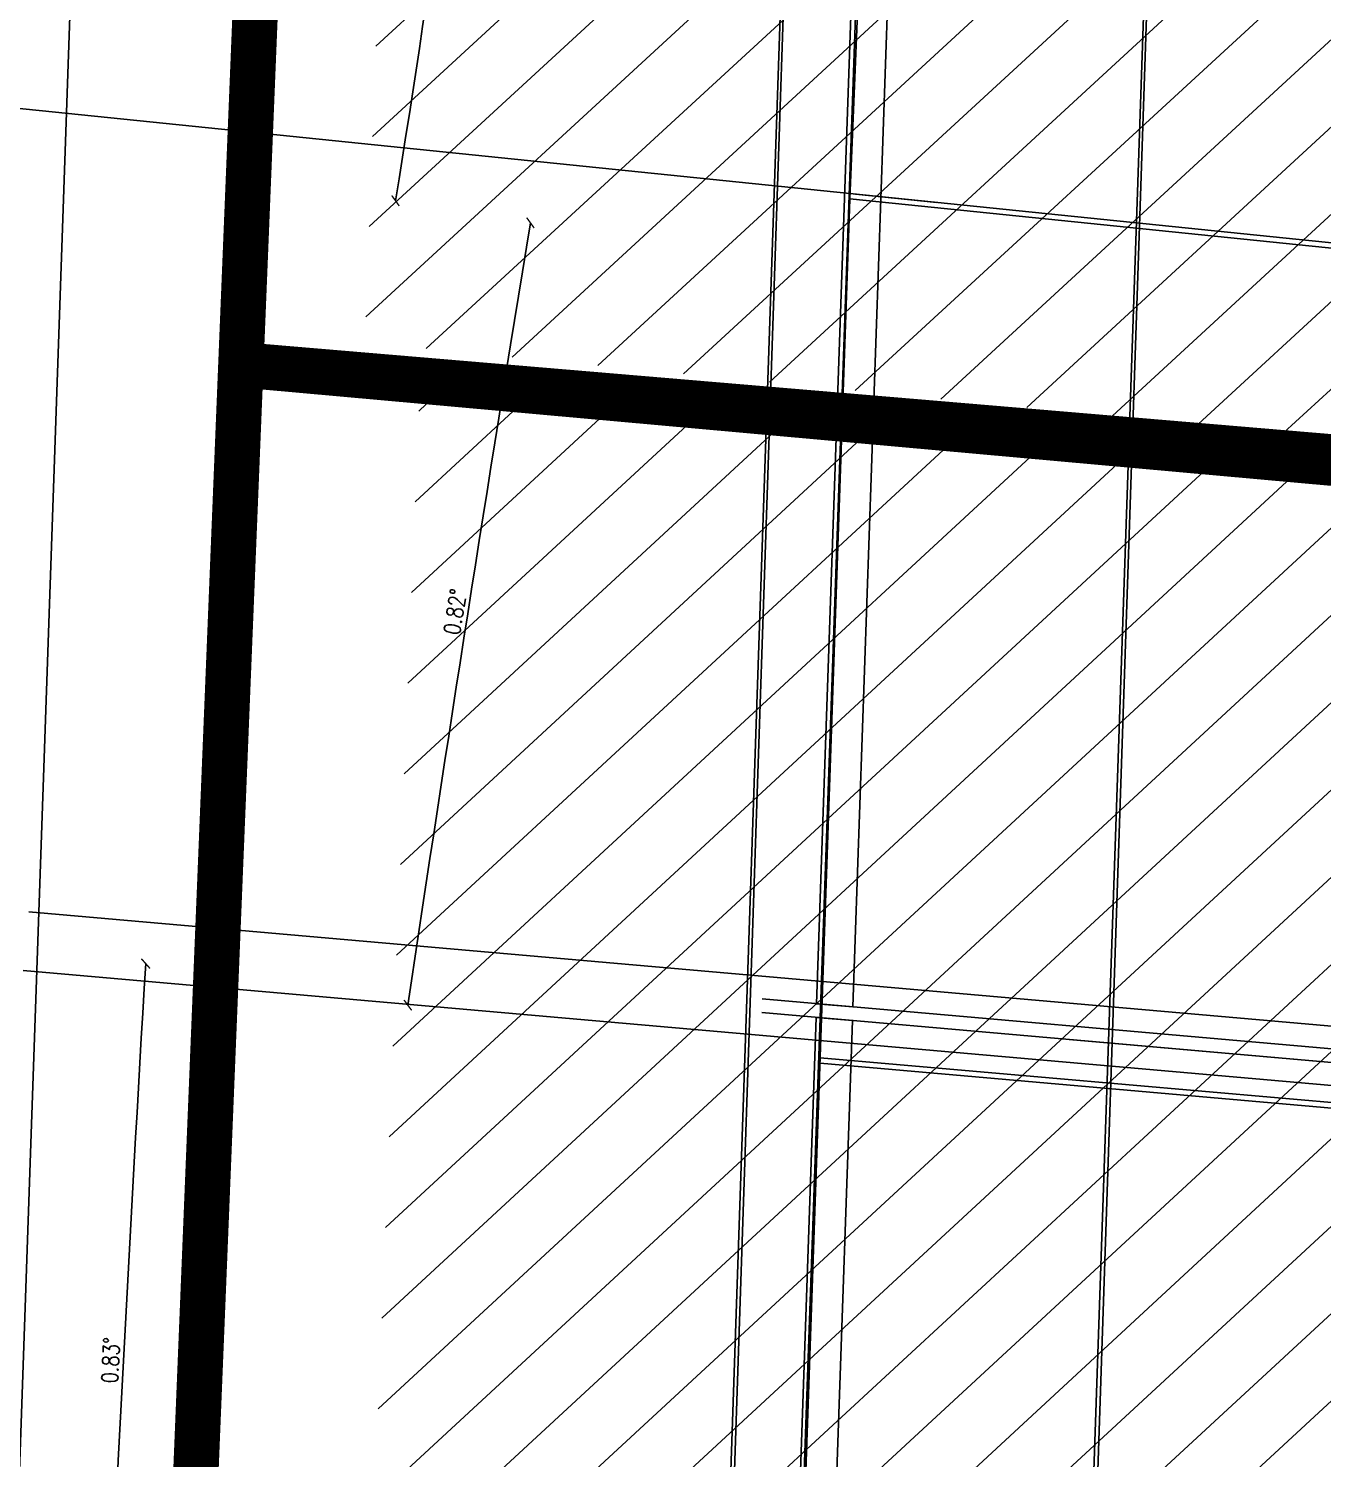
# Model space of a CAD drawing. Extents: x -678889171 to 586587, y -792238163 to 335485.
# Drawn here: x -678799404 to -678785148, y -791996453 to -791980698 of the extents above; entities that cross this region are included whole.
import ezdxf
from ezdxf.enums import TextEntityAlignment as Align

# ---------------------------------------------------------------- set-up
doc = ezdxf.new("R2010")
doc.units = 0
doc.header["$MEASUREMENT"] = 0
doc.layers.get('0').update_dxf_attribs({"color": 8})
for name, color, linetype in [('A-FLOR-PATT', 252, 'Continuous'), ('A-SITE-PATT', 252, 'Continuous'), ('A-WALL', 252, 'Continuous')]:
    doc.layers.add(name, color=color, linetype=linetype)
for name, color, linetype, lineweight in [('BASEMENT3 LAYOUT$0$A-TABL-TEXT', 252, 'Continuous', 30), ('BASEMENT3 LAYOUT$0$HATCH2', 252, 'Continuous', 15), ('BASEMENT3 LAYOUT$0$HATCH7', 252, 'Continuous', 15)]:
    doc.layers.add(name, color=color, linetype=linetype, lineweight=lineweight)
doc.styles.add('Ground floor Towers$0$$Bas01-Rname$0$EN-SC', font='swissc.ttf')
doc.styles.add('Ground floor Towers$0$$Bas01-Rname$0$EN-SCL', font='swisscl.ttf')
doc.styles.add('Ground floor Towers$0$04-Ground Floor$0$V2-lower ground$0$LEVEL  FOR LICENSE LOWER GR$0$$LG- LEVEL$0$AR-SR', font='sarb.shx')
doc.styles.add('XR-Axis$0$MOD-E-TEXT', font='romans.shx', dxfattribs={"width": 0.8, "height": 1.8})

# ---------------------------------------------------------------- blocks, each defined once
blk = doc.blocks.new('A$C61C61320')
at = {"layer": 'BASEMENT3 LAYOUT$0$HATCH2'}
h = blk.add_hatch(dxfattribs=at)
h.set_pattern_fill('JIS_WOOD', color=256, scale=1000, style=0)
h.set_pattern_definition([(45, (-845211.5632561638, -471074.8112416068), (-499.9999991609842, 499.9999991609843), [])])
edge = h.paths.add_edge_path()
edge.add_line((-87728.88771757309, -14436.92520058164), (11085.99286301623, -14077.61977391216))
edge.add_line((11085.9928630162, -14077.61977391216), (11086.00013759563, -61296.12011963065))
edge.add_line((11086.00013759569, -61296.12011963065), (-23868.16462742418, -60220.57708285929))
edge.add_line((-23868.16462742421, -60220.57708285929), (-23388.15647815715, -47455.2645226442))
edge.add_arc((-38984.06513334403, -44366.02445463254), 15898.9235792472, 348.7958745272753, 525.9866040010601)
edge.add_line((-54409.82303213701, -40516.12001080933), (-55179.78612954497, -49076.3717473704))
edge.add_line((-55179.78612954495, -49076.3717473704), (-87616.00626249687, -47227.09333388295))
edge.add_line((-87616.00626249681, -47227.09333388295), (-87728.88771757303, -14436.92520058164))
at = {"layer": 'BASEMENT3 LAYOUT$0$HATCH7'}
h = blk.add_hatch(dxfattribs=at)
h.set_pattern_fill('JIS_WOOD', color=256, scale=1000, style=0)
h.set_pattern_definition([(45, (-95575.72641586163, -175160.5677797335), (-499.9999991609842, 499.9999991609843), [])])
edge = h.paths.add_edge_path()
edge.add_line((-93671.42387769371, -154054.9431899884), (-93352.28011348587, -174711.9075518902))
edge.add_line((-93352.28011348587, -174711.9075518902), (-49398.28305342048, -174321.9428492732))
edge.add_arc((-49194.7644366367, -173977.2776182104), 400.2673467584944, 239.4389137010584, 436.7722825904112)
edge.add_line((-49103.17453308101, -173587.6300358392), (-49353.17453308101, -169321.0603725039))
edge.add_arc((765187.6152318742, -69570.4512780355), 820625.9088071947, 178.5717505264322, 186.9818142228341, ccw=False)
edge.add_line((-55183.34322072996, -49116.28952082794), (-86992.42594180122, -47875.38068783496))
edge.add_line((-86992.42594180116, -47875.38068783496), (-86999.8191618316, -136404.81269691))
edge.add_line((-86999.81916183163, -136404.81269691), (-87007.19406194473, -152784.6622732603))
edge.add_line((-87007.19406194473, -152784.6622732603), (-93671.42387769371, -154054.9431899884))
at = {"layer": 'BASEMENT3 LAYOUT$0$A-TABL-TEXT', "const_width": 500}
blk.add_lwpolyline([(-88972.05171104963, 22775.97554144054), (13087.40149203665, 22211.71815820993), (12977.94017466274, -133203.5437077869), (15397.77637988678, -244279.008176838), (7656.957292334409, -250604.5168011433), (-62676.49176812707, -239864.7054035134), (-80695.52998699364, -235653.5139011407), (-118847.6494075342, -234162.0357504327), (-129624.8318891085, -222084.4801378573), (-129624.8318891085, -153058.7582305309), (-104567.4960696057, -152628.6520064768), (-88972.05156734609, -151257.049707202)], close=True, dxfattribs=at)
blk.add_lwpolyline([(-93352.28011348587, -174516.9252005816), (-47927.38834524783, -174323.9099120742, -0.04910831258971037), (-55178.17453308101, -49001.92520058164), (-88972.05165299936, -47526.12244615683)], format="xyb", dxfattribs=at)
blk.add_lwpolyline([(-88972.05165299936, -47526.12244615683), (-56400.42352081719, -49133.16288274137), (-55178.17453308101, -49001.92520058164)], dxfattribs=at)
blk = doc.blocks.new('2')
at = {"layer": 'BASEMENT3 LAYOUT$0$A-TABL-TEXT', "const_width": 500}
blk.add_lwpolyline([(28948.80459054373, 254973.3362460719), (131008.25779363, 254409.0788628413), (130898.7964762561, 98993.81699684449), (133318.6326814801, -12081.64747220662), (125577.8135939278, -18407.15609651199), (55244.36453346629, -7667.34469888208), (37225.32631459972, -3456.153196509345), (-926.7931059408002, -1964.675045801327), (-11703.97558751516, 10112.88056677405), (-11703.97558751516, 79138.60247410042), (13353.36023198767, 79568.70869815454), (28948.80473424727, 80940.3109974293)], close=True, dxfattribs=at)
blk.add_lwpolyline([(24568.57618810749, 57680.4355040497), (69993.46795634553, 57873.45079255712, -0.04910831258971037), (62742.68176851235, 183195.4355040497), (28948.804648594, 184671.2382584745)], format="xyb", dxfattribs=at)
blk.add_lwpolyline([(28948.804648594, 184671.2382584745), (61520.43278077617, 183064.19782189), (62742.68176851235, 183195.4355040497)], dxfattribs=at)
blk = doc.blocks.new('XR-Axis$0$_ArchTick')
at = {"const_width": 0.15}
blk.add_lwpolyline([(-0.5, -0.5), (0.5, 0.5)], dxfattribs=at)
blk = doc.blocks.new('GR')
at = {"layer": 'A-FLOR-PATT'}
for p, q in [((-3505.522215138539, 256370.3123962845), (-2481.692313763895, 84127.40131058797)), ((5518.166476646962, 84174.95330901134), (4285.73937771246, 256354.3693902435)), ((5411.207674454898, 84113.37185683055), (4287.263117527589, 256355.6587855571)), ((9437.223438388435, 80139.55793711904), (8303.774919828837, 253838.3082441636)), ((9546.729276875696, 80198.828844029), (8303.855086190513, 253837.7829043713)), ((5420.802595191664, 210516.5467058235), (6007.774562881619, 102748.400200604)), ((5479.003218001628, 210504.2135238753), (5474.790704811836, 201931.3283018182)), ((5470.972330970049, 193056.7404721431), (5370.23458466091, 210004.2457749393)), ((5871.091259442095, 193037.9214803015), (5770.247037609326, 210003.3395771358)), ((-9155, 202890), (42282.05624129201, 199732.6784210786)), ((5534.818438797403, 201987.7549908765), (6434.791390095867, 201932.4870613664)), ((5474.790704811836, 201931.3283018182), (12705.49103744767, 201487.2862495365)), ((5478.214131996414, 201931.1180669083), (6062.894859292079, 103558.7548676541)), ((36095, 191865), (-3245.017519932822, 193716.6168691274)), ((36065, 191215), (-3277.776189932949, 193066.5320685544)), ((33329.62193897789, 191745.0178004838), (4870, 193085)), ((5470.972330970049, 193056.7404721431), (5871.091259442095, 193037.9214803015)), ((33323.23213061399, 191595.0832523274), (4870, 192935)), ((5631.301338007499, 166083.9641642338), (5471.865181943518, 192906.5326586668)), ((5471.865181943518, 192906.5326586668), (5871.984110415578, 192887.7136668252)), ((6031.317902460316, 166082.3662719555), (5871.984110415578, 192887.7136668252)), ((8266.245246540318, 192775.1028162348), (13593.4333109296, 192524.5468819597)), ((5534.482280985336, 192464.0182798193), (13923.04647073755, 192069.6435233467)), ((5534.838387837575, 192404.1034049664), (13920.22758102685, 192009.7097777538))]:
    blk.add_line(p, q, dxfattribs=at)
for centre, radius, start, end in [((-125233.3218205297, 217119.8425370855), 126649.4008069461, 353.0110789520746, 356.5236150087422), ((608770.1784085549, 127139.6113783496), 611341.9699326509, 173.0110789520746, 173.8288628925783), ((606773.5540141383, 181658.1881950056), 608816.4696573286, 178.9139227403687, 179.7393676862303)]:
    blk.add_arc(centre, radius, start, end, dxfattribs=at)
for p, xscale, yscale, zscale, rotation in [((475.0357223071878, 201709.4704247464), 99.99999999999999, 99.99999999999999, 99.99999999999999, 263.0110789520746), ((1970.663783286695, 201526.1239439571), 99.99999999999999, 99.99999999999999, 99.99999999999999, 83.01107895207458), ((-1933.54026471588, 193197.9932456527), 100, 100, 100, 88.91392274036865), ((970.7867730713842, 192857.9781312634), 100, 100, 100, 263.8288628925783)]:
    blk.add_blockref('XR-Axis$0$_ArchTick', p, dxfattribs=dict(at, xscale=xscale, yscale=yscale, zscale=zscale, rotation=rotation))
at = {"layer": 'A-FLOR-PATT', "char_height": 180, "attachment_point": 5, "style": 'XR-Axis$0$MOD-E-TEXT'}
for s, insert, rotation in [('\\A1;0.82°', (1316.182345239471, 197209.8776788639), 83.4199709223265), ('\\A1;0.83°', (-2140.862942384001, 188814.6370361134), 89.3266452132994)]:
    blk.add_mtext(s, dxfattribs=dict(at, insert=insert, rotation=rotation))
at = {"layer": 'A-FLOR-PATT', "style": 'Ground floor Towers$0$04-Ground Floor$0$V2-lower ground$0$LEVEL  FOR LICENSE LOWER GR$0$$LG- LEVEL$0$AR-SR', "flags": 12}
for tag, p in [('L', (30296.07288644527, 72859.53473235783)), ('P', (30237.50458115668, 72203.99769414036))]:
    blk.add_attdef(tag, text='', height=500, dxfattribs=at).set_placement(p, align=Align.RIGHT)
at = {"layer": 'A-FLOR-PATT'}
for tag, p, height, style in [('N', (85492.25876324323, 56633.4995742733), 250, 'Ground floor Towers$0$$Bas01-Rname$0$EN-SC'), ('N', (89389.48149106537, 56633.4995742733), 250, 'Ground floor Towers$0$$Bas01-Rname$0$EN-SC'), ('N', (94597.61363499537, 56633.4995742733), 250, 'Ground floor Towers$0$$Bas01-Rname$0$EN-SC'), ('AN', (85922.66280553787, 56313.08159666645), 200, 'Ground floor Towers$0$$Bas01-Rname$0$EN-SCL'), ('AN', (89819.88553336001, 56313.08159666645), 200, 'Ground floor Towers$0$$Bas01-Rname$0$EN-SCL'), ('AN', (95028.01767729002, 56313.08159666645), 200, 'Ground floor Towers$0$$Bas01-Rname$0$EN-SCL'), ('SN', (85299.47460008037, 56025.08594095582), 200, 'Ground floor Towers$0$$Bas01-Rname$0$EN-SCL'), ('F', (85927.04975899268, 56008.67972904726), 200, 'Ground floor Towers$0$$Bas01-Rname$0$EN-SCL'), ('SN', (89196.69732790251, 56025.08594095582), 200, 'Ground floor Towers$0$$Bas01-Rname$0$EN-SCL'), ('F', (89824.27248681482, 56008.67972904726), 200, 'Ground floor Towers$0$$Bas01-Rname$0$EN-SCL'), ('SN', (94404.82947183252, 56025.08594095582), 200, 'Ground floor Towers$0$$Bas01-Rname$0$EN-SCL'), ('F', (95032.40463074483, 56008.67972904726), 200, 'Ground floor Towers$0$$Bas01-Rname$0$EN-SCL')]:
    blk.add_attdef(tag, p, '', height=height, dxfattribs=dict(at, style=style))
at = {"layer": 'A-FLOR-PATT', "style": 'Ground floor Towers$0$$Bas01-Rname$0$EN-SCL', "width": 0.8}
for p in [(85305.16036184286, 56295.1433535593), (89202.383089665, 56295.1433535593), (94410.51523359501, 56295.1433535593)]:
    blk.add_attdef('FN', p, '', height=250, dxfattribs=at)

msp = doc.modelspace()

# ---------------------------------------------------------------- block references
at = {"layer": 'A-SITE-PATT', "rotation": 357.6731745000001}
for name, p in [('2', (-678833487.1858103, -792167746.3685482, -212772)), ('A$C61C61320', (-678706236.4347705, -791940527.995869, -212772))]:
    msp.add_blockref(name, p, dxfattribs=at)

# ---------------------------------------------------------------- next in the draw order: block references
at = {"layer": 'A-WALL', "rotation": 357.6731745000001}
msp.add_blockref('GR', (-678804025.0995113, -792184118.4910543, -212772), dxfattribs=at)

doc.saveas('drawing.dxf')
